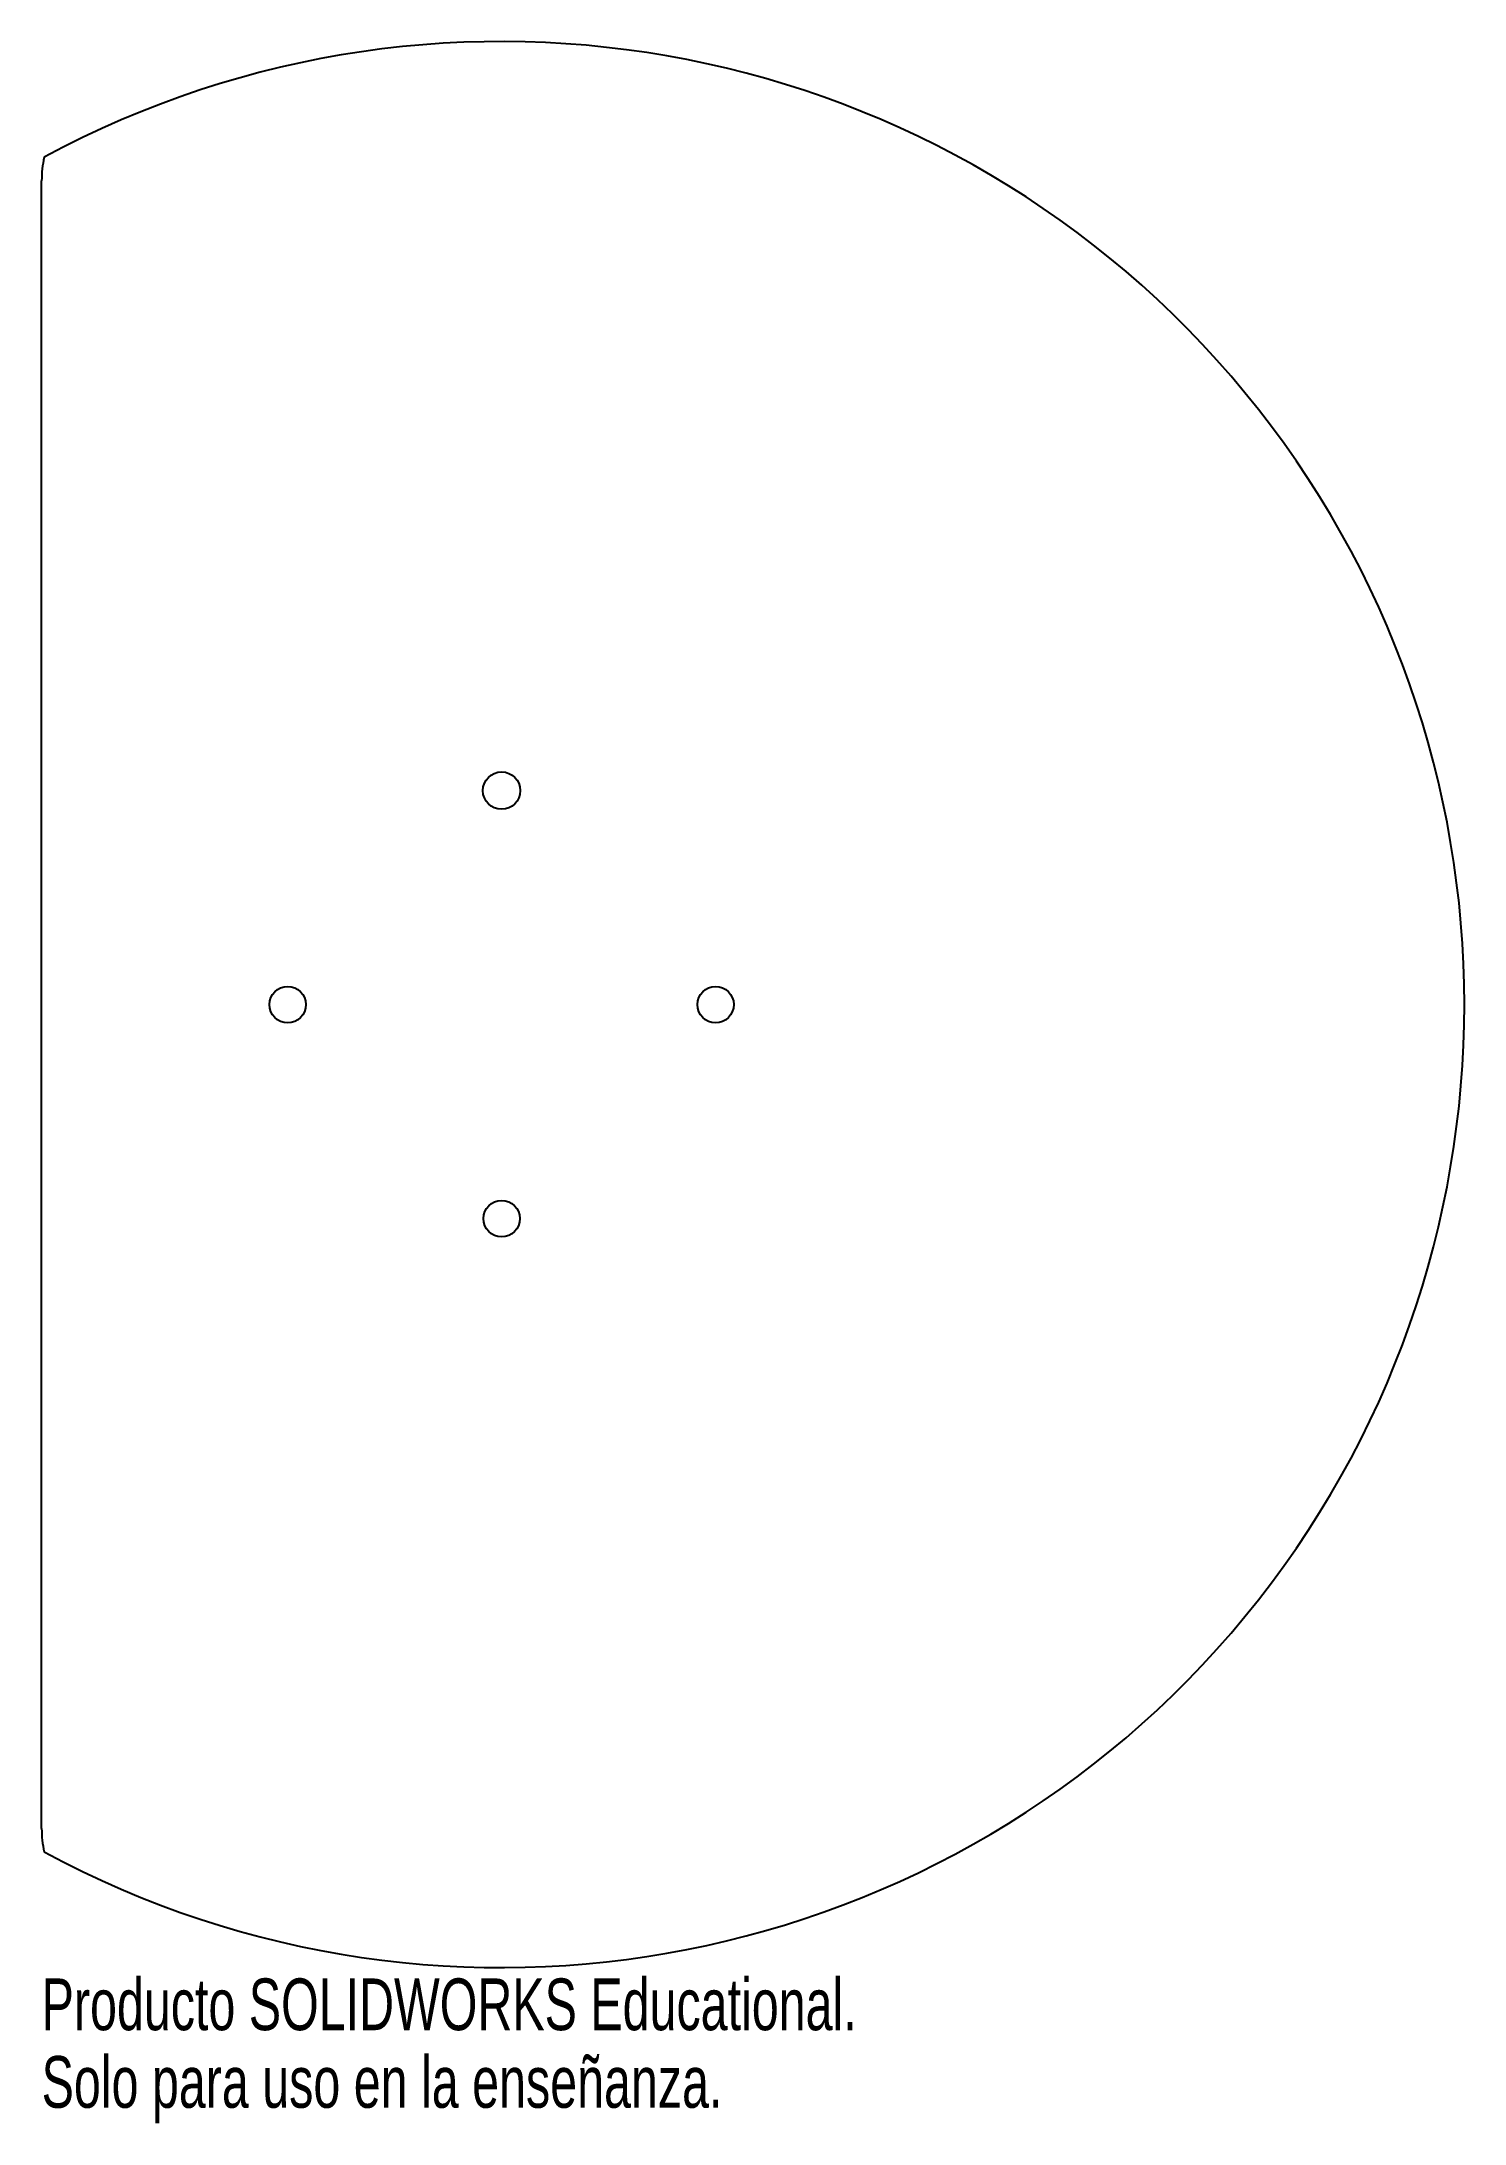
# Model space of a CAD drawing. Header units: millimetres. Extents: x -43 to 90, y -105 to 90.
import ezdxf

# ---------------------------------------------------------------- set-up
doc = ezdxf.new("R2010")
doc.units = ezdxf.units.MM
doc.styles.add('SLDTEXTSTYLE0', font='TXT', dxfattribs={"width": 0.7})

msp = doc.modelspace()

# ---------------------------------------------------------------- linework, layer by layer
at = {"color": 7, "linetype": 'Continuous', "lineweight": 25}
msp.add_line((-43, -77), (-43, 77), dxfattribs=at)
for centre, radius in [((0, 20), 1.75), ((-20, 0), 1.7), ((20, 0), 1.7), ((0, -20), 1.7)]:
    msp.add_circle(centre, radius, dxfattribs=at)
for centre, radius, start, end in [((0, 0), 90, 241.6363, 118.3637), ((-33, 77), 10, 167.3176, 180), ((-33, -77), 10, 180, 192.6824)]:
    msp.add_arc(centre, radius, start, end, dxfattribs=at)

# ---------------------------------------------------------------- texts
at = {"color": 7, "linetype": 'Continuous', "char_height": 4.8336, "attachment_point": 1, "style": 'SLDTEXTSTYLE0'}
for s, insert in [('Producto SOLIDWORKS Educational.', (-43, -91.02)), ('Solo para uso en la enseñanza.', (-43, -98.27))]:
    msp.add_mtext(s, dxfattribs=dict(at, insert=insert))

doc.saveas('drawing.dxf')
